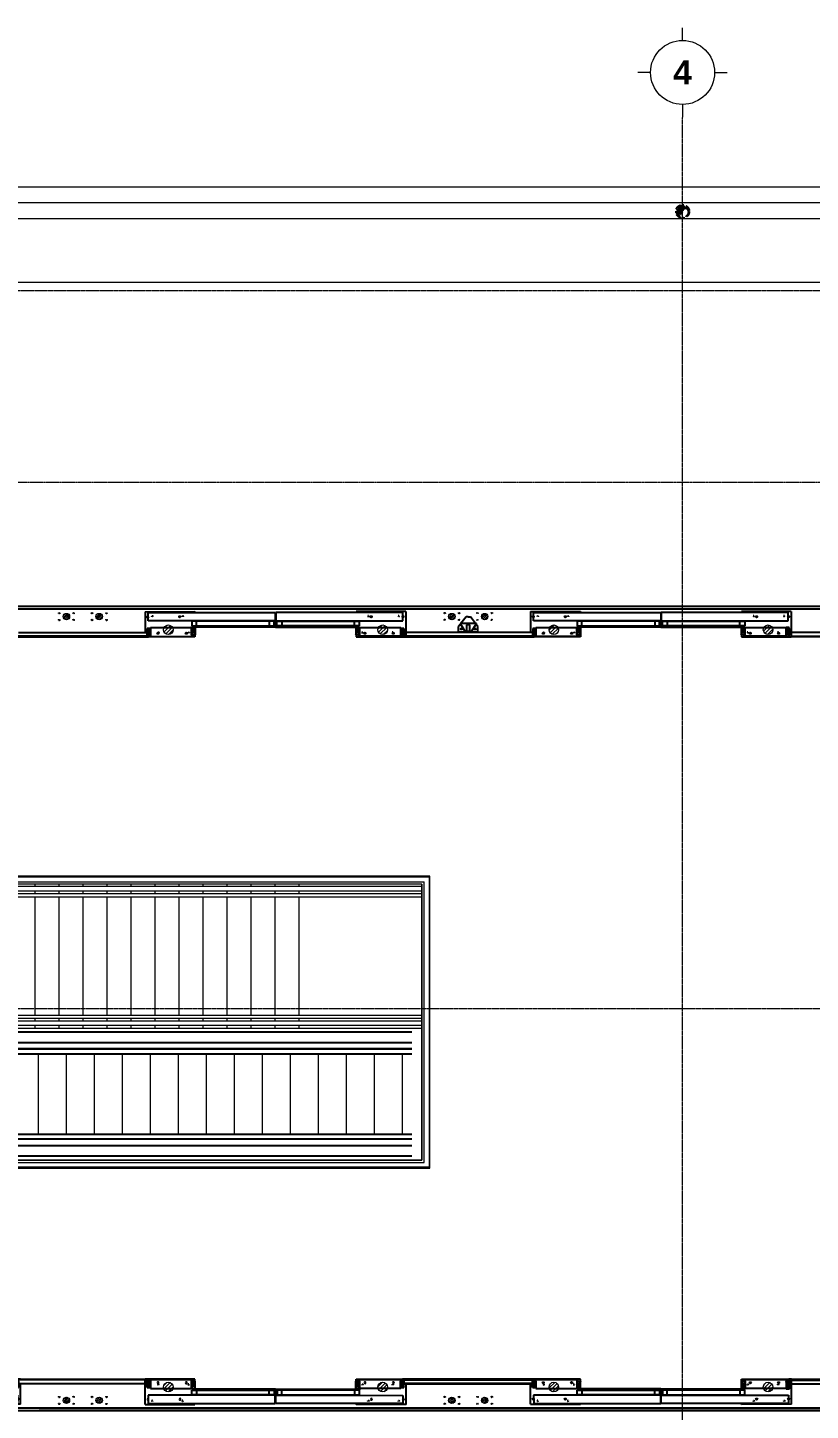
# Model space of a CAD drawing. Header units: millimetres. Extents: x -200069 to 184689, y -19972 to 101699.
# Drawn here: x -30690 to -20902, y -5025 to 12263 of the extents above; entities that cross this region are included whole.
import ezdxf
from ezdxf.enums import TextEntityAlignment as Align

# ---------------------------------------------------------------- set-up
doc = ezdxf.new("R2010")
doc.units = ezdxf.units.MM
for name, pattern in [('CENTER', [50.8, 31.75, -6.35, 6.35, -6.35]), ('HIDDEN', [0.2, 0.1, -0.1]), ('X-45-STST-GRID$0$Grid Line', [9.5, 5, -1.5, 1.5, -1.5]), ('X-45-STST-PL-PF$0$CENTER2', [28.575, 19.05, -3.175, 3.175, -3.175]), ('X-45-STST-PL-PF$0$DASHDOT', [1, 0.5, -0.25, 0, -0.25])]:
    doc.linetypes.add(name, pattern=pattern)
doc.layers.get('Defpoints').update_dxf_attribs({"color": 6})
for name, color, linetype, lineweight in [('_TU-ELE-Line', 4, 'Continuous', 25), ('_TU-ELE-Thick', 127, 'Continuous', 13), ('ARC_HATCH', 8, 'Continuous', 25), ('ARC_TEXT_100', 2, 'Continuous', 5), ('PSD Anchor Hole', 7, 'Continuous', 15), ('PSD ODS Pene Hole', 5, 'Continuous', 15), ('PSD Pene Hole', 9, 'Continuous', 15), ('X-45-STST-GRID$0$ARC_AXIS_LINE', 240, 'CENTER', 13), ('X-45-STST-PL-PF$0$ARC_FLOOR', 2, 'Continuous', 5), ('X-45-STST-PL-PF$0$ARC_FRAME', 151, 'Continuous', 5), ('X-45-STST-PL-PF$0$ARC_GATE AXIS', 240, 'Continuous', 5), ('X-45-STST-PL-PF$0$ARC_HANDRAIL', 230, 'Continuous', 5), ('X-45-STST-PL-PF$0$ARC_STAIR-VIEW', 100, 'Continuous', 5)]:
    doc.layers.add(name, color=color, linetype=linetype, lineweight=lineweight)
for name, color, linetype in [('AHM2_MODULE', 2, 'Continuous'), ('AHM_ANCRAGE', 7, 'Continuous'), ('AHM_MODULE', 7, 'Continuous'), ('AHM_VUE_PRINC', 7, 'Continuous'), ('ARC EDGE', 4, 'Continuous'), ('DIM', 255, 'Continuous'), ('EIM', 5, 'Continuous'), ('RC EDGE', 2, 'Continuous'), ('X-45-STST-PL-PF$0$MEP-PL-SW', 140, 'X-45-STST-PL-PF$0$DASHDOT')]:
    doc.layers.add(name, color=color, linetype=linetype)
doc.styles.add('X-45-STST-GRID$0$CP2-CSA-IT-STTST-45012$0$Arial_B', font='arialbd.ttf', dxfattribs={"width": 0.8, "height": 761.067151})

# ---------------------------------------------------------------- blocks, each defined once
blk = doc.blocks.new('X-45-STST-PL-PF$0$PIPE')
h = blk.add_hatch(color=256)
h.dxf.hatch_style = 1
h.paths.add_polyline_path([(50, 0, 1), (0, 0, -1), (-50, 0, 1)])
at = {"ltscale": 100}
for radius in [57, 50]:
    blk.add_circle((0, 0), radius, dxfattribs=at)
for centre, start, end in [((-25, 0), 180, 0), ((25, 0), 0, 180)]:
    blk.add_arc(centre, 25, start, end)
blk = doc.blocks.new('X-45-STST-PL-PF$0$Roof drainage pipe')
at = {"layer": 'X-45-STST-PL-PF$0$MEP-PL-SW', "linetype": 'Continuous', "xscale": 1.473684210526699, "yscale": 1.473684210526699, "zscale": 1.473684210526699, "rotation": 180}
blk.add_blockref('X-45-STST-PL-PF$0$PIPE', (-22500, 9965), dxfattribs=at)
blk = doc.blocks.new('X-45-STST-PL-PF$0$A$C0AF92C20')
at = {"layer": '_TU-ELE-Line'}
for p, q in [((-1217, -151), (-10716, -151)), ((-963, -281), (-10716, -281)), ((-1262, -424), (-10716, -424)), ((-1262, -1428), (-10716, -1428)), ((-963, -1491), (-10716, -1491)), ((-963, -1571), (-10716, -1571))]:
    blk.add_line(p, q, dxfattribs=at)
for points in [[(-1217, -281), (-1217, -151)], [(-75, -241), (-1217, -241)], [(-75, -241), (-75, -1611), (-1217, -1611)], [(-10716, -361), (-963, -361)], [(-1227, -361), (-1262, -424)], [(-10716, -1491), (-963, -1491)], [(-1227, -1491), (-1262, -1428)], [(-1217, -1571), (-1217, -1701), (-10716, -1701)]]:
    blk.add_lwpolyline(points, dxfattribs=at)
for points in [[(-963, -361, 0.352285), (-954, -353, 0.108402), (-954, -289, 0.352285), (-963, -281)], [(-963, -1491, -0.352285), (-954, -1499, -0.108402), (-954, -1563, -0.352285), (-963, -1571)]]:
    blk.add_lwpolyline(points, format="xyb", dxfattribs=at)
at = {"layer": '_TU-ELE-Thick'}
for p, q in [((-10596, -421), (-10596, -1425)), ((-10246, -421), (-10246, -1425)), ((-9896, -421), (-9896, -1425)), ((-9546, -421), (-9546, -1425)), ((-9196, -421), (-9196, -1425)), ((-8846, -421), (-8846, -1425)), ((-8496, -421), (-8496, -1425)), ((-8146, -421), (-8146, -1425)), ((-7796, -421), (-7796, -1425)), ((-7446, -421), (-7446, -1425)), ((-7096, -421), (-7096, -1425)), ((-6746, -421), (-6746, -1425)), ((-6396, -421), (-6396, -1425)), ((-6046, -421), (-6046, -1425)), ((-5696, -421), (-5696, -1425)), ((-5346, -421), (-5346, -1425)), ((-4296, -825), (-4296, -421)), ((-3946, -1025), (-3946, -421)), ((-3596, -1225), (-3596, -421)), ((-3246, -1425), (-3246, -421)), ((-2896, -1425), (-2896, -421)), ((-2835, -1425), (-2835, -421)), ((-4646, -621), (-4646, -1425)), ((-4996, -821), (-4996, -1425))]:
    blk.add_line(p, q, dxfattribs=at)
blk = doc.blocks.new('X-45-STST-PL-PF$0$X-STST-45011-PL-PF$0$$0$$0$D_staircase')
at = {"layer": 'X-45-STST-PL-PF$0$ARC_HANDRAIL'}
for points in [[(25760, -1268), (37400, -1268), (37400, -1448), (25670, -1448), (25670, 2182), (37400, 2182), (37400, 1902), (36425, 1902), (36425, 1962), (37340, 1962), (37340, 2122), (25730, 2122), (25730, -1388)], [(25760, 412), (37340, 412), (37340, 572), (36425, 572), (36425, 632), (37400, 632), (37400, 352), (25760, 352)], [(25760, 322), (37400, 322), (37400, 282), (25760, 282)], [(25760, -1238), (37400, -1238), (37400, -1198), (25760, -1198)], [(25760, -1328), (37340, -1328), (37340, -1388), (25730, -1388)]]:
    blk.add_lwpolyline(points, dxfattribs=at)
at = {"layer": 'X-45-STST-PL-PF$0$ARC_STAIR-VIEW'}
for p, q in [((36600, 442), (25760, 442)), ((27300, 412), (27300, 442)), ((27300, 322), (27300, 352)), ((27600, 412), (27600, 442)), ((27600, 322), (27600, 352)), ((27900, 412), (27900, 442)), ((27900, 322), (27900, 352)), ((28200, 412), (28200, 442)), ((28200, 322), (28200, 352)), ((28500, 412), (28500, 442)), ((28500, 322), (28500, 352)), ((28800, 412), (28800, 442)), ((28800, 322), (28800, 352)), ((29100, 412), (29100, 442)), ((29100, 322), (29100, 352)), ((29400, 412), (29400, 442)), ((29400, 322), (29400, 352)), ((29700, 412), (29700, 442)), ((29700, 322), (29700, 352)), ((30000, 412), (30000, 442)), ((30000, 322), (30000, 352)), ((30300, 412), (30300, 442)), ((30300, 322), (30300, 352)), ((30600, 412), (30600, 442)), ((30600, 322), (30600, 352)), ((27300, -1198), (27300, 282)), ((27600, -1198), (27600, 282)), ((27900, -1198), (27900, 282)), ((28200, -1198), (28200, 282)), ((28500, -1198), (28500, 282)), ((28800, -1198), (28800, 282)), ((29100, -1198), (29100, 282)), ((29400, -1198), (29400, 282)), ((29700, -1198), (29700, 282)), ((30000, -1198), (30000, 282)), ((30300, -1198), (30300, 282)), ((30600, -1198), (30600, 282)), ((25760, -1358), (36600, -1358)), ((27300, -1268), (27300, -1238)), ((27300, -1358), (27300, -1328)), ((27600, -1268), (27600, -1238)), ((27600, -1358), (27600, -1328)), ((27900, -1268), (27900, -1238)), ((27900, -1358), (27900, -1328)), ((28200, -1268), (28200, -1238)), ((28200, -1358), (28200, -1328)), ((28500, -1268), (28500, -1238)), ((28500, -1358), (28500, -1328)), ((28800, -1268), (28800, -1238)), ((28800, -1358), (28800, -1328)), ((29100, -1268), (29100, -1238)), ((29100, -1358), (29100, -1328)), ((29400, -1268), (29400, -1238)), ((29400, -1358), (29400, -1328)), ((29700, -1268), (29700, -1238)), ((29700, -1358), (29700, -1328)), ((30000, -1268), (30000, -1238)), ((30000, -1358), (30000, -1328)), ((30300, -1268), (30300, -1238)), ((30300, -1358), (30300, -1328)), ((30600, -1268), (30600, -1238)), ((30600, -1358), (30600, -1328))]:
    blk.add_line(p, q, dxfattribs=at)
blk.add_lwpolyline([(25760, -1358), (25760, 2092), (36600, 2092)], dxfattribs=at)
blk.add_blockref('X-45-STST-PL-PF$0$A$C0AF92C20', (36600, 2192))
blk = doc.blocks.new('PSD FDP hole1')
at = {"layer": 'PSD Pene Hole'}
h = blk.add_hatch(dxfattribs=at)
h.set_pattern_fill('ANSI31', color=8, scale=10)
h.set_pattern_definition([(45, (-2990203.302, -2087212.618), (-22.4506403, 22.4506403), [])])
h.paths.add_polyline_path([(-5, 14, -1), (-125, 14, -1)])
at = {"layer": 'PSD Pene Hole', "color": 240}
blk.add_circle((-65, 14), 60, dxfattribs=at)
blk = doc.blocks.new('PSD FDP AB1')
at = {"layer": 'PSD Anchor Hole', "linetype": 'HIDDEN', "ltscale": 100}
for centre in [(-3, 0), (377, 0), (72, -205), (452, -204)]:
    blk.add_circle(centre, 9, dxfattribs=at)
blk = doc.blocks.new('PSD ODS AB1')
at = {"layer": 'PSD Anchor Hole', "linetype": 'HIDDEN', "ltscale": 10}
for centre in [(0, 85), (0, 0), (180, 85), (180, 0)]:
    blk.add_circle(centre, 9, dxfattribs=at)
blk = doc.blocks.new('PSD ODS hole1')
at = {"layer": 'PSD ODS Pene Hole'}
h = blk.add_hatch(dxfattribs=at)
h.set_pattern_fill('ANSI31', color=8, scale=5)
h.set_pattern_definition([(45, (-2988796.991, -2149653.738), (-11.22532015, 11.22532015), [])])
h.paths.add_polyline_path([(-40, 0, -1), (40, 0, -1)])
at = {"layer": 'PSD ODS Pene Hole', "color": 240}
blk.add_circle((0, 0), 40, dxfattribs=at)
blk = doc.blocks.new('platform nosing')
at = {"layer": 'ARC EDGE', "flags": 128}
blk.add_lwpolyline([(99922, 5025), (36094, 5025), (35094, 5023), (34094, 5021), (33094, 5017), (32094, 5011), (31094, 5003), (30094, 4993), (29094, 4980), (28094, 4966), (27094, 4949), (26094, 4930)], dxfattribs=at)
at = {"layer": 'ARC EDGE', "color": 4, "flags": 128}
blk.add_lwpolyline([(0, -5025), (135000, -5025)], dxfattribs=at)
at = {"layer": 'RC EDGE', "color": 2, "flags": 128}
for points in [[(0, 3701), (2120, 3861), (6111, 4131), (10104, 4360), (16098, 4630), (24095, 4850), (30094, 4943), (36094, 4995), (99922, 4995), (105922, 4943), (111922, 4850), (119918, 4630), (125912, 4360), (129906, 4131), (133897, 3861), (135000, 3782)], [(-1250, -4995), (135000, -4995)]]:
    blk.add_lwpolyline(points, dxfattribs=at)
at = {"layer": 'DIM', "linetype": 'Continuous', "lineweight": 0, "rotation": 0.02081339000000003}
for name, p in [('PSD ODS hole1', (37295, 4900)), ('PSD ODS hole1', (37705, 4900)), ('PSD FDP hole1', (38635, 4721))]:
    blk.add_blockref(name, p, dxfattribs=at)
at = {"layer": 'DIM', "linetype": 'Continuous', "lineweight": 0}
for name, p in [('PSD FDP hole1', (38635, -4748)), ('PSD ODS hole1', (37295, -4900)), ('PSD ODS hole1', (37705, -4900))]:
    blk.add_blockref(name, p, dxfattribs=at)
at = {"layer": 'PSD Anchor Hole', "color": 1}
for name, p, rotation in [('PSD ODS AB1', (37205, 4857), 0.02081339000000002), ('PSD ODS AB1', (37615, 4857), 0.02081339000000002), ('PSD FDP AB1', (38372, 4905), 0.02081339000000002), ('PSD FDP AB1', (41448, -4906), 179.9999999999999), ('PSD FDP AB1', (46268, -4906), 179.9999999999999)]:
    blk.add_blockref(name, p, dxfattribs=dict(at, rotation=rotation))
at = {"layer": 'PSD Anchor Hole', "color": 1, "xscale": -1}
for p in [(41448, 4906), (46268, 4906)]:
    blk.add_blockref('PSD FDP AB1', p, dxfattribs=at)
at = {"layer": 'PSD Anchor Hole', "color": 1}
for name, p in [('PSD ODS AB1', (42025, 4858)), ('PSD ODS AB1', (42435, 4858)), ('PSD FDP AB1', (43192, 4906)), ('PSD ODS AB1', (37205, -4943)), ('PSD ODS AB1', (37615, -4943)), ('PSD ODS AB1', (42025, -4943)), ('PSD ODS AB1', (42435, -4943))]:
    blk.add_blockref(name, p, dxfattribs=at)
at = {"layer": 'PSD Anchor Hole', "color": 1, "xscale": -1, "rotation": 180}
for p in [(38372, -4906), (43192, -4906)]:
    blk.add_blockref('PSD FDP AB1', p, dxfattribs=at)
at = {"layer": 'PSD ODS Pene Hole', "color": 1}
for p in [(42115, 4900), (42525, 4900), (42115, -4900), (42525, -4900)]:
    blk.add_blockref('PSD ODS hole1', p, dxfattribs=at)
at = {"layer": 'PSD Pene Hole', "color": 1}
for p in [(41315, 4721), (43455, 4721), (46135, 4721), (41315, -4748), (43455, -4748), (46135, -4748)]:
    blk.add_blockref('PSD FDP hole1', p, dxfattribs=at)
blk = doc.blocks.new('X-45-STST-GRID$0$CP2-CSA-IT-STTST-45012$0$Grid - ACT_Grid Head - Circle-231358-TÂ_NG 1-TÂ_NG TRÊ_T                                                                                  LEVEL 1-GROUND LEVEL')
for p, q in [((0, 4), (0, 5.6)), ((-4, 0), (-5.6, 0)), ((4, 0), (5.6, 0)), ((0, -4), (0, -5.6))]:
    blk.add_line(p, q)
blk.add_circle((0, 0), 4)
at = {"style": 'X-45-STST-GRID$0$CP2-CSA-IT-STTST-45012$0$Arial_B'}
blk.add_attdef('A', text='', height=3, dxfattribs=at).set_placement((0, 0), align=Align.MIDDLE_CENTER)
blk = doc.blocks.new('A$Cb3e1eea9')
for p, q in [((38279, 13936), (38902, 13937)), ((38279, 13936), (38280, 13677)), ((38318, 13823), (38318, 13925)), ((38318, 13925), (39907, 13925)), ((38902, 13937), (38902, 13925)), ((39907, 13925), (39907, 13823)), ((39910, 13829), (39910, 13831)), ((39910, 13829), (39910, 13831)), ((41502, 13925), (39913, 13925)), ((39913, 13925), (39913, 13823)), ((41540, 13937), (40917, 13937)), ((40917, 13937), (40917, 13925)), ((41502, 13823), (41502, 13925)), ((41540, 13937), (41540, 13622)), ((42292, 13871), (42229, 13789)), ((42320, 13871), (42292, 13871)), ((42320, 13871), (42347, 13871)), ((42411, 13789), (42347, 13871)), ((43099, 13937), (43722, 13937)), ((43099, 13937), (43099, 13678)), ((43138, 13823), (43138, 13925)), ((43138, 13925), (44727, 13925)), ((43722, 13937), (43722, 13925)), ((44727, 13925), (44727, 13823)), ((44730, 13829), (44730, 13831)), ((44730, 13829), (44730, 13831)), ((46322, 13925), (44733, 13925)), ((44733, 13925), (44733, 13823)), ((46360, 13937), (45737, 13937)), ((45737, 13937), (45737, 13925)), ((46322, 13823), (46322, 13925)), ((46360, 13937), (46360, 13622)), ((36695, 13677), (38306, 13677)), ((38279, 13823), (38279, 13823)), ((38306, 13646), (38346, 13726)), ((38306, 13726), (38306, 13646)), ((38346, 13726), (38306, 13726)), ((38306, 13726), (38346, 13646)), ((38306, 13677), (38306, 13629)), ((38306, 13646), (38306, 13677)), ((39907, 13823), (38318, 13823)), ((38346, 13739), (38860, 13739)), ((38346, 13739), (38346, 13627)), ((38346, 13646), (38346, 13726)), ((38860, 13739), (38860, 13628)), ((38860, 13647), (38860, 13737)), ((38860, 13737), (38905, 13737)), ((38860, 13737), (38905, 13647)), ((38860, 13647), (38905, 13737)), ((38862, 13818), (38862, 13823)), ((38922, 13818), (38862, 13818)), ((38862, 13818), (38863, 13758)), ((38863, 13758), (38923, 13758)), ((38863, 13744), (38863, 13752)), ((39892, 13752), (38863, 13752)), ((39892, 13744), (38863, 13744)), ((38902, 13823), (38902, 13818)), ((38903, 13758), (38903, 13752)), ((38903, 13744), (38903, 13737)), ((38905, 13737), (38905, 13647)), ((38923, 13758), (38922, 13818)), ((39832, 13818), (38922, 13818)), ((38923, 13758), (39892, 13758)), ((39892, 13818), (39832, 13818)), ((39832, 13818), (39832, 13758)), ((39892, 13758), (39892, 13818)), ((39892, 13818), (39910, 13818)), ((39892, 13744), (39892, 13818)), ((39892, 13744), (39892, 13752)), ((39910, 13744), (39892, 13744)), ((39910, 13829), (39908, 13829)), ((39910, 13818), (39910, 13829)), ((39910, 13829), (39912, 13829)), ((39910, 13818), (39910, 13829)), ((39910, 13818), (39910, 13744)), ((39928, 13818), (39910, 13818)), ((39910, 13818), (39910, 13744)), ((39910, 13744), (39928, 13744)), ((39913, 13823), (41502, 13823)), ((39928, 13758), (39928, 13818)), ((39928, 13818), (39988, 13818)), ((39928, 13744), (39928, 13818)), ((40897, 13758), (39928, 13758)), ((39928, 13744), (39928, 13752)), ((39928, 13752), (40957, 13752)), ((39928, 13744), (40957, 13744)), ((39988, 13818), (39988, 13758)), ((39988, 13818), (40897, 13818)), ((40897, 13758), (40897, 13818)), ((40897, 13818), (40957, 13818)), ((40957, 13758), (40897, 13758)), ((40960, 13737), (40915, 13737)), ((40915, 13737), (40915, 13647)), ((40915, 13647), (40960, 13737)), ((40915, 13737), (40960, 13647)), ((40917, 13823), (40917, 13818)), ((40917, 13758), (40917, 13752)), ((40917, 13744), (40917, 13737)), ((40957, 13818), (40957, 13823)), ((40957, 13818), (40957, 13758)), ((40957, 13744), (40957, 13752)), ((40960, 13739), (40960, 13628)), ((40960, 13739), (41475, 13739)), ((40960, 13647), (40960, 13737)), ((41475, 13628), (41475, 13739)), ((41515, 13727), (41475, 13727)), ((41475, 13727), (41515, 13647)), ((41475, 13727), (41475, 13647)), ((41475, 13647), (41515, 13727)), ((41515, 13727), (41475, 13647)), ((41475, 13727), (41515, 13727)), ((41475, 13727), (41515, 13647)), ((41475, 13647), (41475, 13727)), ((41515, 13727), (41515, 13647)), ((41515, 13727), (41515, 13647)), ((41515, 13678), (41515, 13630)), ((41515, 13678), (43126, 13678)), ((42223, 13781), (42200, 13751)), ((42200, 13681), (42200, 13751)), ((42440, 13681), (42200, 13681)), ((42218, 13789), (42287, 13681)), ((42422, 13789), (42218, 13789)), ((42229, 13789), (42223, 13781)), ((42300, 13771), (42300, 13691)), ((42340, 13771), (42300, 13771)), ((42300, 13691), (42340, 13691)), ((42340, 13691), (42340, 13771)), ((42422, 13789), (42353, 13681)), ((42411, 13789), (42417, 13781)), ((42440, 13751), (42417, 13781)), ((42440, 13681), (42440, 13751)), ((42440, 13681), (42440, 13721)), ((43099, 13823), (43099, 13823)), ((43126, 13647), (43166, 13727)), ((43126, 13727), (43126, 13647)), ((43166, 13727), (43126, 13727)), ((43126, 13727), (43166, 13647)), ((43126, 13678), (43126, 13630)), ((43126, 13647), (43126, 13678)), ((44727, 13823), (43138, 13823)), ((43166, 13739), (43680, 13739)), ((43166, 13739), (43166, 13628)), ((43166, 13647), (43166, 13727)), ((43680, 13739), (43680, 13628)), ((43680, 13647), (43680, 13737)), ((43680, 13737), (43725, 13737)), ((43680, 13737), (43725, 13647)), ((43680, 13647), (43725, 13737)), ((43682, 13818), (43682, 13823)), ((43742, 13818), (43682, 13818)), ((43682, 13818), (43682, 13758)), ((43682, 13758), (43742, 13758)), ((43682, 13744), (43682, 13752)), ((44712, 13752), (43682, 13752)), ((44712, 13744), (43682, 13744)), ((43722, 13823), (43722, 13818)), ((43722, 13758), (43722, 13752)), ((43722, 13744), (43722, 13737)), ((43725, 13737), (43725, 13647)), ((43742, 13758), (43742, 13818)), ((44652, 13818), (43742, 13818)), ((43742, 13758), (44712, 13758)), ((44712, 13818), (44652, 13818)), ((44652, 13818), (44652, 13758)), ((44712, 13758), (44712, 13818)), ((44712, 13818), (44730, 13818)), ((44712, 13744), (44712, 13818)), ((44712, 13744), (44712, 13752)), ((44730, 13744), (44712, 13744)), ((44730, 13829), (44728, 13829)), ((44730, 13818), (44730, 13829)), ((44730, 13829), (44732, 13829)), ((44730, 13818), (44730, 13829)), ((44748, 13818), (44730, 13818)), ((44730, 13818), (44730, 13744)), ((44730, 13818), (44730, 13744)), ((44730, 13744), (44748, 13744)), ((44733, 13823), (46322, 13823)), ((44748, 13758), (44748, 13818)), ((44748, 13818), (44808, 13818)), ((44748, 13744), (44748, 13818)), ((45717, 13758), (44748, 13758)), ((44748, 13744), (44748, 13752)), ((44748, 13752), (45777, 13752)), ((44748, 13744), (45777, 13744)), ((44808, 13818), (44808, 13758)), ((44808, 13818), (45717, 13818)), ((45717, 13758), (45717, 13818)), ((45717, 13818), (45777, 13818)), ((45777, 13758), (45717, 13758)), ((45780, 13737), (45735, 13737)), ((45735, 13737), (45735, 13647)), ((45735, 13647), (45780, 13737)), ((45735, 13737), (45780, 13647)), ((45737, 13823), (45737, 13818)), ((45737, 13758), (45737, 13752)), ((45737, 13744), (45737, 13737)), ((45777, 13818), (45777, 13823)), ((45777, 13818), (45777, 13758)), ((45777, 13744), (45777, 13752)), ((45780, 13739), (45780, 13628)), ((45780, 13739), (46295, 13739)), ((45780, 13647), (45780, 13737)), ((46295, 13628), (46295, 13739)), ((46315, 13737), (46295, 13737)), ((46295, 13737), (46295, 13647)), ((46295, 13737), (46335, 13647)), ((46335, 13737), (46295, 13737)), ((46295, 13647), (46335, 13737)), ((46335, 13727), (46295, 13647)), ((46295, 13727), (46335, 13727)), ((46295, 13727), (46335, 13647)), ((46295, 13647), (46295, 13727)), ((46335, 13647), (46335, 13737)), ((46335, 13727), (46335, 13647)), ((46335, 13630), (46335, 13678)), ((46335, 13678), (47480, 13678)), ((38323, 13629), (36679, 13629)), ((36679, 13621), (38323, 13621)), ((38903, 13622), (38280, 13621)), ((38280, 13621), (38280, 13621)), ((38280, 13621), (38314, 13621)), ((38280, 13621), (38305, 13621)), ((38306, 13646), (38346, 13646)), ((38346, 13646), (38306, 13646)), ((38327, 13621), (38322, 13621)), ((38323, 13621), (38323, 13629)), ((38327, 13621), (38327, 13621)), ((38328, 13627), (38880, 13628)), ((38328, 13621), (38328, 13627)), ((38860, 13647), (38905, 13647)), ((38905, 13647), (38860, 13647)), ((38903, 13622), (38860, 13622)), ((38880, 13628), (38880, 13622)), ((38903, 13647), (38903, 13622)), ((38903, 13622), (38903, 13622)), ((40960, 13647), (40915, 13647)), ((40960, 13647), (40915, 13647)), ((40917, 13647), (40917, 13622)), ((40917, 13622), (41540, 13622)), ((40917, 13622), (40960, 13622)), ((40917, 13622), (40917, 13622)), ((40940, 13628), (40940, 13622)), ((41492, 13628), (40940, 13628)), ((41515, 13647), (41475, 13647)), ((41475, 13647), (41515, 13647)), ((41492, 13622), (41492, 13628)), ((41493, 13622), (41493, 13622)), ((41493, 13622), (41498, 13622)), ((41499, 13622), (41499, 13630)), ((43143, 13630), (41499, 13630)), ((41499, 13622), (43143, 13622)), ((41540, 13622), (41506, 13622)), ((41540, 13622), (41516, 13622)), ((41540, 13622), (41540, 13622)), ((43722, 13622), (43099, 13622)), ((43099, 13622), (43099, 13622)), ((43099, 13622), (43133, 13622)), ((43099, 13622), (43125, 13622)), ((43126, 13647), (43166, 13647)), ((43166, 13647), (43126, 13647)), ((43147, 13622), (43142, 13622)), ((43143, 13622), (43143, 13630)), ((43147, 13622), (43147, 13622)), ((43148, 13622), (43148, 13628)), ((43148, 13628), (43700, 13628)), ((43680, 13647), (43725, 13647)), ((43725, 13647), (43680, 13647)), ((43722, 13622), (43680, 13622)), ((43700, 13628), (43700, 13622)), ((43722, 13647), (43722, 13622)), ((43722, 13622), (43722, 13622)), ((45780, 13647), (45735, 13647)), ((45780, 13647), (45735, 13647)), ((45737, 13647), (45737, 13622)), ((45737, 13622), (46360, 13622)), ((45737, 13622), (45780, 13622)), ((45737, 13622), (45737, 13622)), ((45760, 13628), (45760, 13622)), ((46312, 13628), (45760, 13628)), ((46335, 13647), (46295, 13647)), ((46335, 13647), (46295, 13647)), ((46312, 13622), (46312, 13628)), ((46313, 13622), (46313, 13622)), ((46313, 13622), (46318, 13622)), ((46319, 13622), (46319, 13630)), ((46319, 13630), (47498, 13630)), ((47498, 13622), (46319, 13622)), ((46360, 13622), (46326, 13622)), ((46360, 13622), (46336, 13622)), ((46360, 13622), (46360, 13622))]:
    blk.add_line(p, q)
for centre in [(42235, 13721), (42405, 13721)]:
    blk.add_circle(centre, 9)
at = {"layer": 'AHM_ANCRAGE', "ltscale": 0.1}
for centre in [(38313, 13871), (38713, 13872), (41106, 13872), (41506, 13872), (43133, 13872), (43533, 13872), (45926, 13872), (46326, 13872), (38439, 13666), (38794, 13667), (41027, 13667), (41382, 13667), (43259, 13667), (43614, 13667), (45847, 13667), (46202, 13667)]:
    blk.add_circle(centre, 9, dxfattribs=at)
blk = doc.blocks.new('type_a_droit_sym_NU')
at = {"layer": 'AHM2_MODULE'}
for p, q in [((204256, 275258), (202667, 275258)), ((202667, 275258), (202667, 275156)), ((204295, 275269), (203672, 275269)), ((203672, 275269), (203672, 275258)), ((204256, 275156), (204256, 275258)), ((204295, 275269), (204295, 275010)), ((202682, 275151), (202664, 275151)), ((202664, 275151), (202664, 275077)), ((202664, 275077), (202682, 275077)), ((202667, 275156), (204256, 275156)), ((202682, 275091), (202682, 275151)), ((202682, 275151), (202742, 275151)), ((202682, 275077), (202682, 275151)), ((203652, 275091), (202682, 275091)), ((202682, 275077), (202682, 275085)), ((202682, 275085), (203712, 275085)), ((202682, 275077), (203712, 275077)), ((202742, 275151), (202742, 275091)), ((202742, 275151), (203652, 275151)), ((203652, 275091), (203652, 275151)), ((203652, 275151), (203712, 275151)), ((203712, 275091), (203652, 275091)), ((203714, 275069), (203669, 275069)), ((203669, 275069), (203669, 274979)), ((203669, 275069), (203714, 274979)), ((203669, 274979), (203714, 275069)), ((203672, 275156), (203672, 275151)), ((203672, 275091), (203672, 275085)), ((203672, 275077), (203672, 275069)), ((203712, 275151), (203712, 275156)), ((203712, 275151), (203712, 275091)), ((203712, 275077), (203712, 275085)), ((203714, 275072), (203714, 274960)), ((204229, 275072), (203714, 275072)), ((203714, 274979), (203714, 275069)), ((204229, 275072), (204229, 274960)), ((204229, 274979), (204229, 275059)), ((204229, 275059), (204269, 275059)), ((204229, 275059), (204269, 274979)), ((204229, 274979), (204269, 275059)), ((204269, 275059), (204269, 274979)), ((204295, 275156), (204295, 275156)), ((205880, 274979), (205920, 275059)), ((205880, 275059), (205920, 274979)), ((205880, 275059), (205920, 275059)), ((205880, 275059), (205880, 274979)), ((205920, 275059), (205920, 274979)), ((203714, 274979), (203669, 274979)), ((203714, 274979), (203669, 274979)), ((203672, 274979), (203672, 274954)), ((203672, 274954), (204295, 274954)), ((203672, 274954), (203714, 274954)), ((203672, 274954), (203672, 274954)), ((203694, 274960), (203694, 274954)), ((204246, 274960), (203694, 274960)), ((204269, 274979), (204229, 274979)), ((204269, 274979), (204229, 274979)), ((204246, 274954), (204246, 274960)), ((204247, 274954), (204247, 274954)), ((204247, 274954), (204252, 274954)), ((205897, 274962), (204251, 274962)), ((204251, 274954), (204251, 274962)), ((204251, 274954), (205897, 274954)), ((204295, 274954), (204261, 274954)), ((204269, 274979), (204269, 275010)), ((204269, 275010), (204269, 274962)), ((204269, 275010), (205880, 275010)), ((204295, 274954), (204270, 274954)), ((204295, 274954), (204295, 274954)), ((205880, 275010), (205880, 274962)), ((205920, 274979), (205880, 274979)), ((205897, 274954), (205897, 274962))]:
    blk.add_line(p, q, dxfattribs=at)
at = {"layer": 'AHM_ANCRAGE', "ltscale": 0.1}
for centre in [(203861, 275204), (204261, 275204), (203781, 274999), (204136, 274999)]:
    blk.add_circle(centre, 9, dxfattribs=at)
blk = doc.blocks.new('type_a_gauche_sym_NU')
at = {"layer": 'AHM2_MODULE'}
for p, q in [((199537, 275255), (200160, 275255)), ((199537, 275255), (199537, 274940)), ((199575, 275141), (199575, 275243)), ((199575, 275243), (201164, 275243)), ((200160, 275255), (200160, 275243)), ((201164, 275243), (201164, 275141)), ((201164, 275141), (199575, 275141)), ((199603, 274946), (199603, 275057)), ((199603, 275057), (200117, 275057)), ((200117, 275057), (200117, 274946)), ((200120, 275136), (200120, 275141)), ((200180, 275136), (200120, 275136)), ((200120, 275136), (200120, 275076)), ((200120, 275076), (200180, 275076)), ((200120, 275062), (200120, 275070)), ((201149, 275070), (200120, 275070)), ((201149, 275062), (200120, 275062)), ((200160, 275141), (200160, 275136)), ((200160, 275076), (200160, 275070)), ((200160, 275062), (200160, 275055)), ((200180, 275076), (200180, 275136)), ((201089, 275136), (200180, 275136)), ((200180, 275076), (201149, 275076)), ((201149, 275136), (201089, 275136)), ((201089, 275136), (201089, 275076)), ((201149, 275076), (201149, 275136)), ((201149, 275136), (201167, 275136)), ((201149, 275062), (201149, 275136)), ((201149, 275062), (201149, 275070)), ((201167, 275062), (201149, 275062)), ((201167, 275136), (201167, 275062)), ((200160, 274940), (199537, 274940)), ((199537, 274940), (199537, 274940)), ((199537, 274940), (199571, 274940)), ((199537, 274940), (199562, 274940)), ((199563, 274965), (199603, 275045)), ((199603, 275045), (199563, 275045)), ((199563, 275045), (199603, 274965)), ((199563, 275045), (199563, 274965)), ((199563, 274965), (199603, 274965)), ((199584, 274940), (199580, 274940)), ((199584, 274940), (199584, 274946)), ((200138, 274946), (199584, 274946)), ((199584, 274940), (199584, 274940)), ((199603, 274965), (199603, 275045)), ((200117, 274965), (200117, 275055)), ((200117, 275055), (200162, 275055)), ((200117, 274965), (200162, 275055)), ((200117, 275055), (200162, 274965)), ((200117, 274965), (200162, 274965)), ((200162, 274965), (200117, 274965)), ((200160, 274940), (200117, 274940)), ((200138, 274946), (200138, 274940)), ((200160, 274965), (200160, 274940)), ((200160, 274940), (200160, 274940)), ((200162, 275055), (200162, 274965))]:
    blk.add_line(p, q, dxfattribs=at)
at = {"layer": 'AHM_ANCRAGE', "ltscale": 0.1}
for centre in [(199571, 275190), (199971, 275190), (199696, 274985), (200051, 274985)]:
    blk.add_circle(centre, 9, dxfattribs=at)
blk = doc.blocks.new('type_a_sym_NU')
at = {"layer": 'AHM_MODULE'}
for name, p in [('type_a_gauche_sym_NU', (477, 2519)), ('type_a_droit_sym_NU', (-1019, 2504))]:
    blk.add_blockref(name, p, dxfattribs=at)
blk = doc.blocks.new('type_c_gauche_sym_NU')
at = {"layer": 'AHM2_MODULE', "ltscale": 0.2}
for p, q in [((204162, 268012), (206001, 268012)), ((204162, 267910), (204162, 268012)), ((206001, 268012), (206001, 267910)), ((206001, 267910), (204162, 267910)), ((204707, 267905), (204707, 267910)), ((204767, 267905), (204707, 267905)), ((204707, 267905), (204707, 267845)), ((204707, 267845), (204767, 267845)), ((204707, 267831), (204707, 267839)), ((204707, 267839), (205986, 267839)), ((204707, 267831), (206004, 267831)), ((204747, 267910), (204747, 267905)), ((204767, 267845), (204767, 267905)), ((204767, 267905), (205986, 267905)), ((204767, 267845), (205986, 267845)), ((205926, 267910), (205966, 267910)), ((205926, 267905), (205926, 267910)), ((205926, 267905), (205926, 267845)), ((205966, 267910), (205966, 267905)), ((205986, 267905), (206004, 267905)), ((205986, 267845), (205986, 267905)), ((205986, 267831), (205986, 267905)), ((205986, 267831), (205986, 267839)), ((206004, 267905), (206004, 267831))]:
    blk.add_line(p, q, dxfattribs=at)
at = {"layer": 'AHM2_MODULE'}
for p, q in [((205390, 268024), (206013, 268024)), ((205390, 268024), (205390, 267709)), ((205428, 267910), (205428, 268012)), ((205428, 268012), (207267, 268012)), ((206013, 268024), (206013, 268012)), ((207267, 268012), (207267, 267910)), ((205415, 267814), (205415, 267734)), ((205415, 267814), (205456, 267814)), ((205415, 267734), (205456, 267814)), ((205415, 267814), (205456, 267734)), ((207267, 267910), (205428, 267910)), ((205456, 267715), (205456, 267826)), ((205456, 267826), (205970, 267826)), ((205456, 267735), (205456, 267815)), ((205970, 267826), (205970, 267715)), ((205970, 267734), (205970, 267824)), ((205970, 267824), (206015, 267824)), ((205970, 267734), (206015, 267824)), ((205970, 267824), (206015, 267734)), ((205973, 267905), (205973, 267910)), ((206033, 267905), (205973, 267905)), ((205973, 267905), (205973, 267845)), ((205973, 267845), (206033, 267845)), ((205973, 267831), (205973, 267839)), ((205973, 267839), (207252, 267839)), ((205973, 267831), (207270, 267831)), ((206013, 267910), (206013, 267905)), ((206013, 267845), (206013, 267839)), ((206013, 267831), (206013, 267824)), ((206015, 267824), (206015, 267734)), ((206033, 267845), (206033, 267905)), ((206033, 267905), (207252, 267905)), ((206033, 267845), (207252, 267845)), ((207192, 267905), (207192, 267910)), ((207192, 267910), (207232, 267910)), ((207192, 267905), (207192, 267845)), ((207232, 267910), (207232, 267905)), ((207252, 267845), (207252, 267905)), ((207252, 267831), (207252, 267905)), ((207252, 267905), (207270, 267905)), ((207252, 267831), (207252, 267839)), ((207270, 267905), (207270, 267831)), ((206013, 267709), (205390, 267709)), ((205390, 267709), (205390, 267709)), ((205415, 267734), (205415, 267765)), ((205415, 267734), (205456, 267734)), ((205456, 267734), (205415, 267734)), ((205437, 267709), (205433, 267709)), ((205437, 267709), (205437, 267715)), ((205991, 267715), (205437, 267715)), ((205437, 267709), (205437, 267709)), ((205970, 267734), (206015, 267734)), ((206015, 267734), (205970, 267734)), ((206013, 267709), (205970, 267709)), ((205991, 267715), (205991, 267709)), ((206013, 267734), (206013, 267709)), ((206013, 267709), (206013, 267709))]:
    blk.add_line(p, q, dxfattribs=at)
at = {"layer": 'AHM_ANCRAGE', "ltscale": 0.1}
for centre in [(205424, 267959), (205824, 267959), (205549, 267754), (205904, 267754)]:
    blk.add_circle(centre, 9, dxfattribs=at)
blk = doc.blocks.new('type_c_droite_sym_NU')
at = {"layer": 'AHM2_MODULE'}
for p, q in [((199849, 268513), (199849, 268411)), ((199849, 268513), (201483, 268513)), ((201227, 268525), (200604, 268525)), ((200604, 268525), (200604, 268513)), ((200604, 268525), (200604, 268525)), ((200604, 268525), (200793, 268525)), ((201227, 268525), (201227, 268513)), ((201483, 268411), (201483, 268513)), ((199846, 268406), (200584, 268406)), ((199846, 268406), (199846, 268332)), ((199846, 268332), (200644, 268332)), ((201483, 268411), (199849, 268411)), ((199864, 268346), (199864, 268406)), ((199864, 268332), (199864, 268406)), ((200584, 268346), (199864, 268346)), ((199864, 268340), (200644, 268340)), ((199884, 268411), (199884, 268406)), ((199924, 268406), (199924, 268411)), ((199924, 268411), (199924, 268411)), ((199924, 268406), (199924, 268346)), ((200584, 268346), (200584, 268406)), ((200584, 268406), (200644, 268406)), ((200644, 268346), (200584, 268346)), ((200646, 268325), (200601, 268325)), ((200601, 268325), (200601, 268235)), ((200601, 268325), (200646, 268235)), ((200601, 268235), (200646, 268325)), ((200604, 268411), (200604, 268406)), ((200604, 268346), (200604, 268340)), ((200604, 268332), (200604, 268325)), ((200644, 268406), (200644, 268411)), ((200644, 268406), (200644, 268346)), ((200644, 268332), (200644, 268340)), ((200646, 268327), (200646, 268216)), ((201161, 268327), (200646, 268327)), ((200646, 268235), (200646, 268325)), ((201161, 268327), (201161, 268216)), ((201161, 268235), (201161, 268315)), ((201161, 268315), (201201, 268315)), ((201161, 268315), (201201, 268235)), ((201161, 268235), (201201, 268315)), ((201201, 268315), (201201, 268235)), ((201201, 268315), (201227, 268315)), ((201227, 268411), (201227, 268315)), ((201227, 268316), (201238, 268316)), ((201227, 268315), (201227, 268235)), ((201238, 268316), (201238, 268274)), ((201240, 268331), (202040, 268331)), ((201240, 268264), (201240, 268331)), ((202040, 268331), (202040, 268264)), ((202359, 268470), (202257, 268330)), ((202257, 268330), (202257, 268266)), ((202367, 268325), (202331, 268325)), ((202331, 268325), (202331, 268266)), ((202414, 268470), (202359, 268470)), ((202407, 268325), (202367, 268325)), ((202367, 268325), (202367, 268235)), ((202367, 268235), (202407, 268325)), ((202367, 268325), (202407, 268235)), ((202407, 268235), (202407, 268325)), ((202414, 268470), (202517, 268330)), ((202517, 268330), (202517, 268264)), ((203530, 268235), (203570, 268325)), ((203530, 268325), (203570, 268235)), ((203530, 268325), (203530, 268235)), ((203570, 268325), (203530, 268325)), ((203570, 268235), (203570, 268325)), ((200646, 268235), (200601, 268235)), ((200646, 268235), (200601, 268235)), ((200604, 268235), (200604, 268210)), ((200604, 268210), (201227, 268210)), ((200604, 268210), (200646, 268210)), ((200604, 268210), (200604, 268210)), ((200626, 268216), (200626, 268210)), ((201179, 268216), (200626, 268216)), ((201201, 268235), (201161, 268235)), ((201201, 268235), (201161, 268235)), ((201179, 268210), (201179, 268216)), ((201180, 268210), (201180, 268210)), ((201180, 268210), (201184, 268210)), ((202369, 268218), (201183, 268218)), ((201183, 268210), (201183, 268218)), ((201183, 268210), (202369, 268210)), ((201227, 268210), (201193, 268210)), ((201201, 268235), (201201, 268266)), ((201227, 268235), (201201, 268235)), ((201227, 268210), (201202, 268210)), ((201238, 268274), (201227, 268274)), ((201227, 268235), (201227, 268218)), ((201227, 268218), (201227, 268218)), ((201227, 268218), (201227, 268218)), ((201227, 268210), (201227, 268210)), ((201240, 268218), (201240, 268264)), ((201240, 268264), (202352, 268264)), ((202257, 268210), (202517, 268210)), ((202331, 268266), (202367, 268266)), ((202352, 268264), (202352, 268218)), ((202352, 268218), (202352, 268224)), ((202352, 268224), (202378, 268224)), ((202352, 268218), (202352, 268218)), ((202352, 268218), (202352, 268218)), ((202367, 268235), (202367, 268266)), ((202367, 268235), (202407, 268235)), ((202407, 268235), (202367, 268235)), ((202369, 268210), (202369, 268218)), ((202372, 268218), (202369, 268218)), ((202372, 268204), (202372, 268218)), ((202378, 268210), (202378, 268235)), ((202384, 268204), (202384, 268235)), ((202387, 268210), (202387, 268235)), ((202389, 268210), (202389, 268218)), ((203548, 268218), (202389, 268218)), ((202389, 268210), (203548, 268210)), ((202407, 268266), (203530, 268266)), ((202407, 268266), (202407, 268218)), ((202407, 268235), (202407, 268266)), ((203530, 268266), (203530, 268218)), ((203530, 268235), (203530, 268266)), ((203570, 268235), (203530, 268235)), ((203548, 268210), (203548, 268218))]:
    blk.add_line(p, q, dxfattribs=at)
at = {"layer": 'AHM2_MODULE', "ltscale": 0.2}
for p, q in [((200612, 268406), (200612, 268332)), ((200612, 268406), (201350, 268406)), ((200612, 268332), (201410, 268332)), ((200630, 268346), (200630, 268406)), ((200630, 268332), (200630, 268406)), ((201350, 268346), (200630, 268346)), ((200630, 268340), (201410, 268340)), ((200690, 268406), (200690, 268346)), ((201350, 268406), (201410, 268406)), ((201350, 268346), (201350, 268406)), ((201410, 268346), (201350, 268346)), ((201410, 268406), (201410, 268346)), ((201410, 268332), (201410, 268340)), ((202318, 268177), (202364, 268177)), ((202318, 267066), (202318, 268177)), ((202372, 268204), (202358, 268204)), ((202358, 268177), (202358, 268204)), ((202364, 268198), (202364, 268195)), ((202378, 268198), (202364, 268198)), ((202372, 268195), (202364, 268195)), ((202364, 268195), (202364, 267009)), ((202372, 267009), (202372, 268195)), ((202251, 267866), (202318, 267866)), ((202251, 267066), (202251, 267866)), ((202318, 267066), (202251, 267066)), ((202364, 267066), (202318, 267066)), ((202372, 267009), (202364, 267009))]:
    blk.add_line(p, q, dxfattribs=at)
at = {"layer": 'AHM2_MODULE'}
blk.add_circle((202378, 268204), 6, dxfattribs=at)
at = {"layer": 'AHM2_MODULE', "ltscale": 0.2}
blk.add_circle((202378, 268204), 6, dxfattribs=at)
blk.add_arc((202378, 268204), 1195, 179.7123, 269.3286, dxfattribs=at)
at = {"layer": 'AHM_ANCRAGE', "ltscale": 0.1}
for centre in [(200783, 268483), (201103, 268483), (200713, 268255), (201068, 268255)]:
    blk.add_circle(centre, 9, dxfattribs=at)
at = {"layer": 'AHM_ANCRAGE'}
for centre in [(202287, 268310), (202387, 268430), (202487, 268310)]:
    blk.add_circle(centre, 9, dxfattribs=at)
blk = doc.blocks.new('type_c_sym_NU')
at = {"layer": 'AHM_MODULE'}
for name, p in [('type_c_gauche_sym_NU', (-4810, 14415)), ('type_c_droite_sym_NU', (2614, 13914))]:
    blk.add_blockref(name, p, dxfattribs=at)
blk = doc.blocks.new('platform 2')
at = {"layer": 'AHM_VUE_PRINC'}
for p, q in [((-30789, 74935), (18931, 74935)), ((18931, 74935), (-30789, 74935))]:
    blk.add_line(p, q, dxfattribs=at)
at = {"layer": 'AHM_MODULE', "rotation": 180.0142735747807}
for name, p in [('type_c_sym_NU', (184668, 357495)), ('type_a_sym_NU', (178563, 352834))]:
    blk.add_blockref(name, p, dxfattribs=at)
at = {"layer": 'AHM_MODULE', "xscale": -1, "rotation": 179.9857264227701}
for p in [(-234228, 352835), (-229408, 352833)]:
    blk.add_blockref('type_a_sym_NU', p, dxfattribs=at)

msp = doc.modelspace()

# ---------------------------------------------------------------- linework, layer by layer
at = {"layer": 'X-45-STST-GRID$0$ARC_AXIS_LINE', "linetype": 'X-45-STST-GRID$0$Grid Line'}
for p, q in [((-22500, -17972), (-22500, 11143)), ((-90950, 8975), (100848, 8975)), ((-90950, 0), (100848, 0))]:
    msp.add_line(p, q, dxfattribs=at)
at = {"layer": 'X-45-STST-PL-PF$0$ARC_FLOOR'}
for points in [[(-68400, 9875), (68400, 9875), (68400, 9075), (-68400, 9075)], [(-25660, 1655), (-36600, 1655), (-36600, -1995), (-25660, -1995)], [(-25760, 1555), (-36600, 1555), (-36600, -1895), (-25760, -1895)]]:
    msp.add_lwpolyline(points, close=True, dxfattribs=at)
for points in [[(32422, 5025), (-31406, 5025), (-32406, 5023), (-33406, 5021), (-34406, 5017), (-35406, 5011), (-36406, 5003), (-37406, 4993), (-38406, 4980), (-39406, 4966), (-40406, 4949), (-41406, 4930)], [(-68750, 3654), (-68750, -5025), (68750, -5025)]]:
    msp.add_lwpolyline(points, dxfattribs=at)
at = {"layer": 'X-45-STST-PL-PF$0$ARC_FRAME', "linetype": 'Continuous'}
msp.add_lwpolyline([(68400, 10075), (-68400, 10075), (-68400, 10275), (68400, 10275)], close=True, dxfattribs=at)
at = {"layer": 'X-45-STST-PL-PF$0$ARC_GATE AXIS', "linetype": 'X-45-STST-PL-PF$0$CENTER2', "lineweight": 18}
msp.add_lwpolyline([(32422, 6575), (-31406, 6575), (-31746, 6575), (-32746, 6575), (-33746, 6575), (-34746, 6574), (-35746, 6573), (-36746, 6571), (-37746, 6568), (-38746, 6562), (-39746, 6555), (-40746, 6546), (-41406, 6538, 0.029169), (-87919, 3238)], format="xyb", dxfattribs=at)

# ---------------------------------------------------------------- block references
at = {"color": 244, "linetype": 'Continuous', "true_color": 0x991b1e}
msp.add_blockref('X-45-STST-PL-PF$0$Roof drainage pipe', (0, 0), dxfattribs=at)
at = {"rotation": 180}
msp.add_blockref('X-45-STST-PL-PF$0$X-STST-45011-PL-PF$0$$0$$0$D_staircase', (0, 197), dxfattribs=at)
at = {"layer": 'ARC_HATCH', "ltscale": 0.02}
msp.add_blockref('A$Cb3e1eea9', (-67500, -8975), dxfattribs=at)
at = {"layer": 'ARC_TEXT_100'}
ref = msp.add_blockref('X-45-STST-GRID$0$CP2-CSA-IT-STTST-45012$0$Grid - ACT_Grid Head - Circle-231358-TÂ_NG 1-TÂ_NG TRÊ_T                                                                                  LEVEL 1-GROUND LEVEL', (-22500, 11703), dxfattribs=dict(at, xscale=100, yscale=100, zscale=100))
ref.add_attrib('A', '4', dxfattribs={"layer": '0', "height": 300, "style": 'X-45-STST-GRID$0$CP2-CSA-IT-STTST-45012$0$Arial_B'}).set_placement((-22500, 11703), align=Align.MIDDLE_CENTER)
ref.add_attrib('A', '4', dxfattribs={"layer": '0', "height": 300, "style": 'X-45-STST-GRID$0$CP2-CSA-IT-STTST-45012$0$Arial_B'}).set_placement((-22500, 11703), align=Align.MIDDLE_CENTER)
ref.add_attrib('A', '4', dxfattribs={"layer": '0', "height": 300, "style": 'X-45-STST-GRID$0$CP2-CSA-IT-STTST-45012$0$Arial_B'}).set_placement((-22500, 11703), align=Align.MIDDLE_CENTER)
ref.add_attrib('A', '4', dxfattribs={"layer": '0', "height": 300, "style": 'X-45-STST-GRID$0$CP2-CSA-IT-STTST-45012$0$Arial_B'}).set_placement((-22500, 11703), align=Align.MIDDLE_CENTER)
at = {"layer": 'Defpoints'}
msp.add_blockref('platform nosing', (-67500, 0), dxfattribs=at)
at = {"layer": 'EIM'}
msp.add_blockref('platform 2', (243, -79960), dxfattribs=at)

doc.saveas('drawing.dxf')
